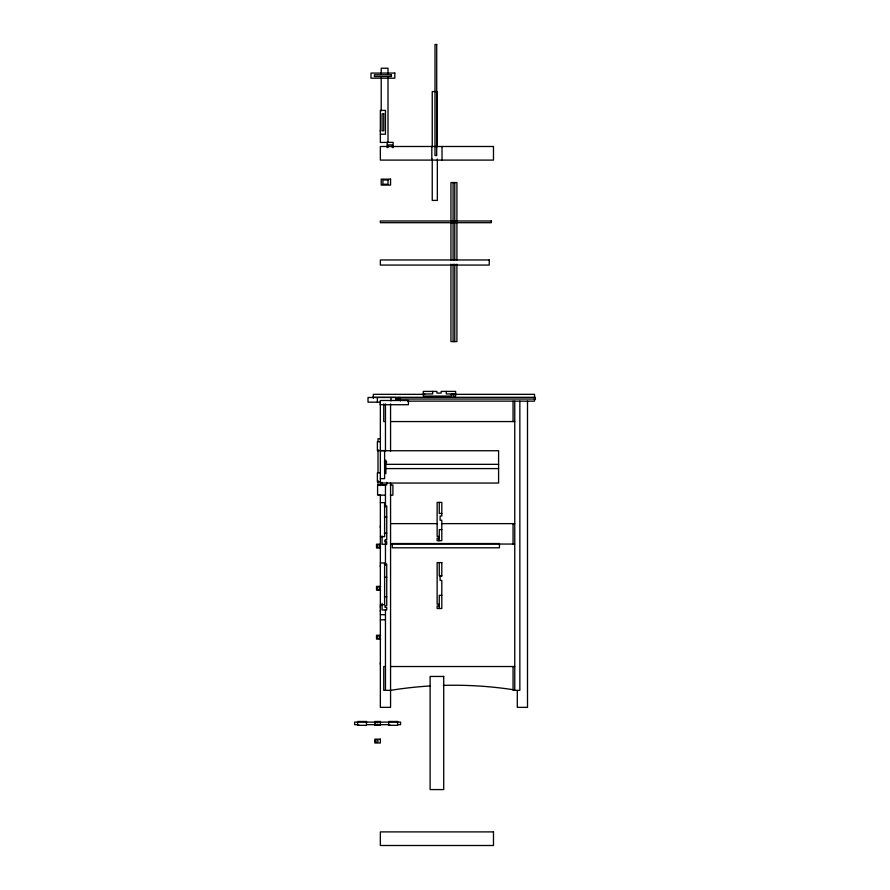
<?xml version="1.0" encoding="UTF-8"?>
<svg xmlns="http://www.w3.org/2000/svg" width="890" height="890" viewBox="0 0 890 890"><rect width="100%" height="100%" fill="white"/><g stroke="black" fill="none" stroke-linecap="round" stroke-linejoin="round"><path stroke-width="1.33" d="M380.887 72.691L380.887 74.037M380.353 130.318L380.353 131.598M380.353 134.212L385.459 134.212L385.459 110.393L380.353 110.393L380.353 142.445L393.113 142.356L393.113 147.696M423.306 393.947L432.662 393.947L432.662 391.4M455.636 393.947L446.279 393.947L446.279 391.4M424.753 394.337L373.333 394.337L373.333 398.42M451.152 394.337L534.523 394.337L534.523 401.145L407.598 401.145M372.487 397.318L535.38 397.318L535.38 399.443L534.523 399.443M395.572 399.02L534.523 399.02M380.097 402.169L368.026 402.169L368.026 397.496L396.095 397.496L396.095 399.198L397.797 399.198L397.797 397.496L400.344 397.496L400.344 401.001M380.353 403.27L380.353 404.972M380.353 404.728L408.421 404.728L408.421 400.478L380.353 400.478L380.353 485.662M385.459 421.56L383.757 421.56L383.757 403.871M390.565 421.56L514.754 421.56M380.52 438.759L378.016 438.759L378.016 441.462M380.397 441.729L377.382 441.729L377.382 450.618L384.614 450.574L384.614 478.642L380.353 478.642M380.353 450.729L498.589 450.729L498.589 483.048L380.353 483.048M384.391 461.966L386.738 461.966M385.882 464.335L498.589 464.335M385.882 468.585L498.589 468.585M380.397 472.846L377.382 472.846L377.382 481.735L380.397 481.735M380.397 484.694L378.016 484.694L378.016 480.645M385.248 484.961L377.594 484.961L377.594 495.163L385.248 495.163M390.354 484.961L392.902 484.961L392.902 495.163L390.354 495.163M380.353 502.628L384.614 502.628L384.614 536.648L380.353 536.648M384.391 505.987L386.738 505.987L386.738 540.008L385.036 540.008L385.036 541.71L386.738 541.71L386.738 544.257L382.055 544.257L382.055 535.969M441.807 513.452L439.26 513.452L439.26 502.394M384.391 517.034L386.738 517.034M390.565 523.632L437.402 523.632M441.529 523.632L514.754 523.632M380.353 525.756L380.353 527.459M441.807 529.617L439.26 529.617L439.26 540.675M384.391 533.199L386.738 533.199M438.837 538.127L437.135 538.127L437.135 540.675L441.807 540.675L441.807 520.261L440.105 520.261L440.105 516.011L441.807 516.011L441.807 502.394L437.135 502.394L437.135 536.425L438.837 536.425L438.837 540.675M390.565 544.046L514.754 544.046M380.675 544.191L376.526 544.191L376.526 548.018L380.675 548.018M380.353 562.992L384.614 562.992L384.614 604.666L380.353 604.666M384.391 564.038L386.738 564.038L386.738 605.712L385.036 605.712L385.036 607.414L386.738 607.414L386.738 609.973L382.055 609.973L382.055 603.375M380.353 564.883L380.353 566.585M441.807 575.763L439.26 575.763L439.26 562.58M384.391 577.221L386.738 577.221M380.675 586.365L376.526 586.365L376.526 590.192L380.675 590.192M441.807 595.321L439.26 595.321L439.26 608.504M384.391 596.778L386.738 596.778M380.353 605.745L380.353 607.447M380.353 609.973L380.353 611.664M380.353 614.678L385.459 614.678M380.353 619.785L385.459 619.785M380.675 635.271L376.526 635.271L376.526 639.098L380.675 639.098M380.353 662.705L380.353 664.407M385.459 666.532L383.757 666.532L383.757 690.351L390.565 690.351A395.972 395.972 0 0 1 430.081 685.968M390.565 666.532L514.754 666.532M358.681 724.671L354.62 724.671L354.62 722.113L400.556 722.113L400.556 724.671L397.852 724.671M366.78 724.671L389.753 724.671M527.503 401.145L527.503 707.361L517.301 707.361L517.301 690.729M519.849 401.145L519.849 690.351L513.052 690.351L513.052 666.532M514.754 401.145L514.754 690.351M513.052 401.145L513.052 421.56M513.052 523.632L513.052 544.046M456.904 260.002L456.904 182.539L450.952 182.539L450.952 260.002M456.904 264.152L456.904 341.604L450.952 341.604L450.952 264.152M454.779 182.539L454.779 260.002M454.779 264.152L454.779 341.604M453.077 182.539L453.077 260.002M453.077 264.152L453.077 341.604M453.077 394.37L453.077 396.072L455.636 396.072L455.636 391.4L441.173 391.4L441.173 393.102L436.923 393.102L436.923 391.4L423.306 391.4L423.306 396.072L451.375 396.072L451.375 394.37M442.019 146.494L442.019 160.1M437.346 146.672L437.346 91.548L432.24 91.548L432.24 146.672M437.346 159.076L437.346 200.417L432.24 200.417L432.24 159.076M431.817 146.494L431.817 160.1M392.268 147.451L392.268 144.903L388.007 144.903L388.007 147.451M390.988 397.496L390.988 401.001M390.565 403.871L390.565 451.197M390.565 482.892L390.565 707.361L380.353 707.361L380.353 495.363M388.007 73.725L388.007 68.23L381.209 68.23L381.209 74.037M388.007 77.853L388.007 142.445M387.161 142.356L387.161 147.696M386.738 482.38L386.738 484.928L382.055 484.928L382.055 482.258M385.882 460.086L385.882 473.691M385.459 403.871L385.459 451.197M385.459 484.572L385.459 506.822M385.459 539.963L385.459 565.217M385.459 609.706L385.459 690.351M381.209 77.875L381.209 110.927M380.564 495.163L378.862 495.163M378.016 449.572L378.016 472.534M377.382 397.496L377.382 402.169M377.849 724.026A1.279 1.279 0 0 1 375.636 724.026M376.103 722.291A1.279 1.279 0 0 1 377.382 722.291M443.331 685.389A395.972 395.972 0 0 1 513.374 689.728M436.712 44.5L435.01 44.5L435.01 155.505L436.712 155.505L436.712 44.5M394.815 73.08L370.997 73.08L370.997 78.187L394.815 78.187L394.815 73.08M391.411 74.782L374.401 74.782L374.401 76.484L391.411 76.484L391.411 74.782M383.757 113.798L382.055 113.798L382.055 130.808L383.757 130.808L383.757 113.798M493.483 146.494L380.353 146.494L380.353 160.1L493.483 160.1L493.483 146.494M390.565 179.146L381.209 179.146L381.209 185.098L390.565 185.098L390.565 179.146M388.007 179.991L382.911 179.991L382.911 184.241L388.007 184.241L388.007 179.991M491.358 220.998L380.353 220.998L380.353 222.7L491.358 222.7L491.358 220.998M489.233 259.958L380.353 259.958L380.353 265.064L489.233 265.064L489.233 259.958M499.435 543.545L392.268 543.545L392.268 547.806L499.435 547.806L499.435 543.545M441.807 562.58L437.135 562.58L437.135 604.254L438.837 604.254L438.837 605.957L437.135 605.957L437.135 608.504L441.807 608.504L441.807 580.436L440.105 580.436L440.105 576.186L441.807 576.186L441.807 562.58M443.721 676.444L430.115 676.444L430.115 789.575L443.721 789.575L443.721 676.444M366.48 721.479L357.591 721.479L357.591 725.306L366.48 725.306L366.48 721.479M380.353 721.479L374.824 721.479L374.824 725.306L380.353 725.306L380.353 721.479M397.596 721.479L388.707 721.479L388.707 725.306L397.596 725.306L397.596 721.479M380.353 739.167L374.824 739.167L374.824 742.994L380.353 742.994L380.353 739.167M493.483 831.894L380.353 831.894L380.353 845.5L493.483 845.5L493.483 831.894M375.836 741.982A1.279 1.279 0 0 0 377.972 741.415A1.279 1.279 0 0 0 376.414 739.846A1.279 1.279 0 0 0 375.836 741.982M377.538 547.005A1.279 1.279 0 0 0 379.674 546.427A1.279 1.279 0 0 0 378.117 544.869A1.279 1.279 0 0 0 377.538 547.005M377.538 589.18A1.279 1.279 0 0 0 379.674 588.613A1.279 1.279 0 0 0 378.117 587.044A1.279 1.279 0 0 0 377.538 589.18M377.538 638.085A1.279 1.279 0 0 0 379.674 637.518A1.279 1.279 0 0 0 378.117 635.95A1.279 1.279 0 0 0 377.538 638.085"/></g></svg>
